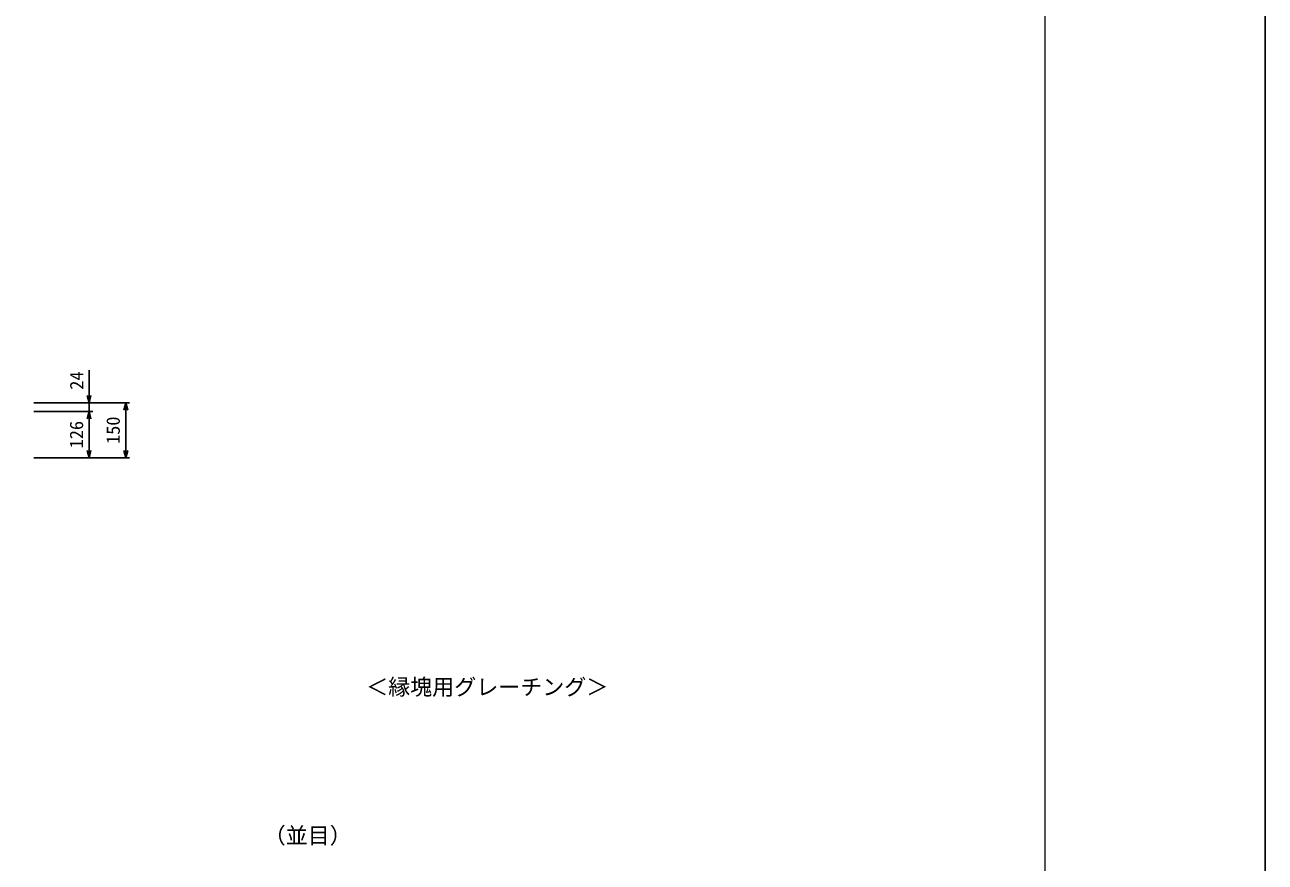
# Model space of a CAD drawing. Units: millimetres, scale not verified. Extents: x -12600 to 12600, y -8910 to 8910.
# Drawn here: x 9219 to 12600, y -2254 to 29 of the extents above; entities that cross this region are included whole.
import ezdxf
from ezdxf.enums import TextEntityAlignment as Align

# ---------------------------------------------------------------- set-up
doc = ezdxf.new("R2010")
doc.units = ezdxf.units.MM
doc.header["$LTSCALE"] = 30
for name, color, linetype, lineweight in [('0-0_DIM', 7, 'Continuous', 25), ('0-1_Defpoints', 5, 'Continuous', 25), ('0-7_TXT', 7, 'Continuous', 25), ('0-8_WAKU', 3, 'Continuous', 13)]:
    doc.layers.add(name, color=color, linetype=linetype, lineweight=lineweight)
doc.styles.add('ＭＳ ゴシック', font='')
doc.styles.get('ＭＳ ゴシック').set_extended_font_data('MS Gothic')

msp = doc.modelspace()

# ---------------------------------------------------------------- linework, layer by layer
at = {"layer": '0-0_DIM'}
for p, q in [((9394.12, -1001.23), (9394.12, -912.26)), ((9244.12, -1001.23), (9504.12, -1001.23)), ((9394.12, -1001.23), (9394.12, -1025.23)), ((9494.12, -1151.22), (9494.12, -1001.23)), ((9244.12, -1025.23), (9404.12, -1025.23)), ((9394.12, -1025.23), (9394.12, -1151.22)), ((9244.12, -1151.22), (9504.12, -1151.22))]:
    msp.add_line(p, q, dxfattribs=at)
for points in [[(9388.77, -981.23), (9394.12, -1001.23), (9399.48, -981.23)], [(9499.48, -1021.23), (9494.12, -1001.23), (9488.77, -1021.23)], [(9399.48, -1045.23), (9394.12, -1025.23), (9388.77, -1045.23)], [(9388.77, -1131.22), (9394.12, -1151.22), (9399.48, -1131.22)], [(9488.77, -1131.22), (9494.12, -1151.22), (9499.48, -1131.22)]]:
    msp.add_lwpolyline(points, dxfattribs=at)
at = {"layer": '0-1_Defpoints'}
msp.add_lwpolyline([(-12600, -8910), (12600, -8910), (12600, 8910), (-12600, 8910)], close=True, dxfattribs=at)
at = {"layer": '0-8_WAKU'}
msp.add_lwpolyline([(-12000, -8310), (12000, -8310), (12000, 8310), (-12000, 8310)], close=True, dxfattribs=at)

# ---------------------------------------------------------------- texts
at = {"layer": '0-0_DIM', "style": 'ＭＳ ゴシック'}
for s, p in [('24', (9389.65, -965.93)), ('150', (9489.12, -1113.72)), ('126', (9389.12, -1125.72))]:
    msp.add_text(s, height=36.66, rotation=90, dxfattribs=at).set_placement(p, align=Align.BOTTOM_LEFT)
at = {"layer": '0-7_TXT', "style": 'ＭＳ ゴシック'}
for s, p in [('＜縁塊用グレーチング＞', (10149.53, -1811.43)), ('（並目）', (9870.24, -2216.28))]:
    msp.add_text(s, height=43.99, dxfattribs=at).set_placement(p, align=Align.BOTTOM_LEFT)

doc.saveas('drawing.dxf')
